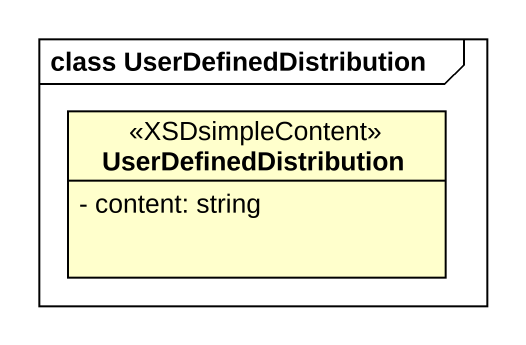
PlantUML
@startuml
mainframe class UserDefinedDistribution
hide circle
hide empty members
skinparam classAttributeIconSize 0
class UserDefinedDistribution <<XSDsimpleContent>> {
  - content: string
}
@enduml
